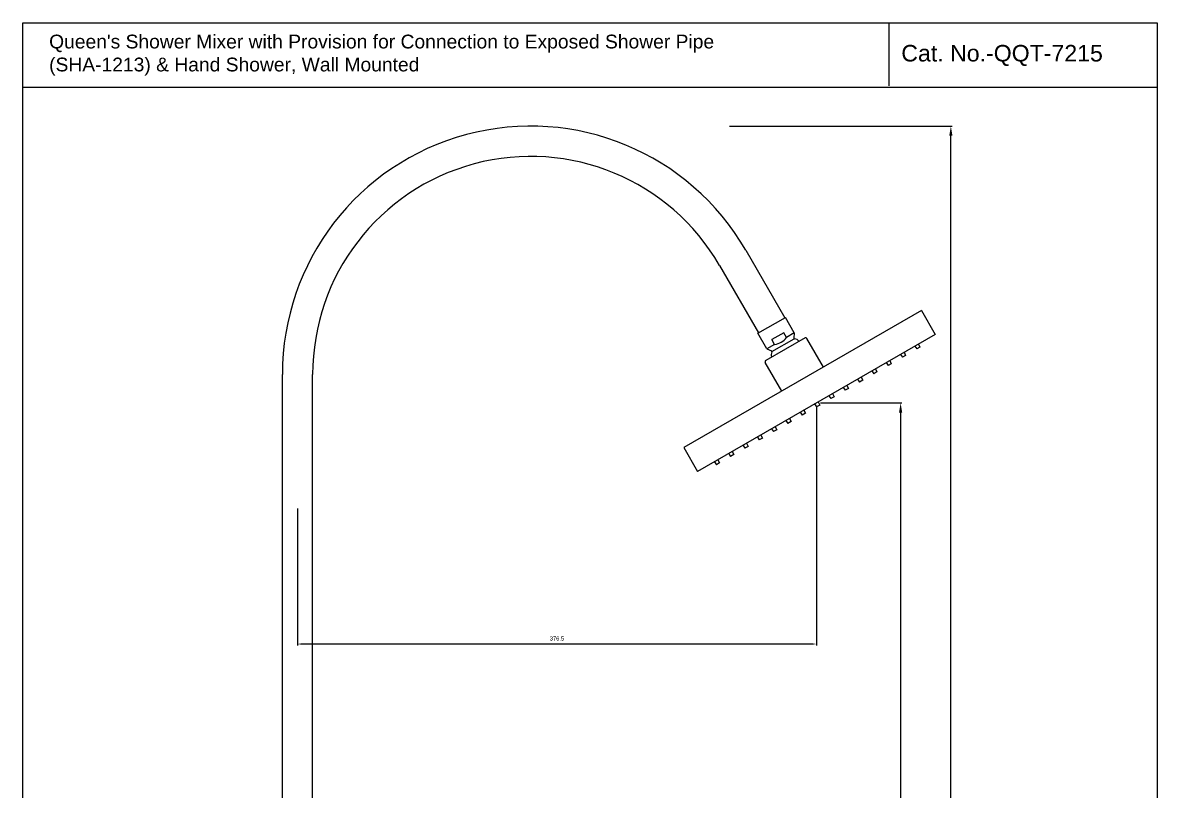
# Model space of a CAD drawing. Header units: millimetres. Extents: x 7820 to 8643, y -320 to 1669.
# Drawn here: x 7820 to 8643, y 1111 to 1669 of the extents above; entities that cross this region are included whole.
import ezdxf

# ---------------------------------------------------------------- set-up
doc = ezdxf.new("R2010")
doc.units = ezdxf.units.MM
doc.header["$MEASUREMENT"] = 0
doc.styles.get("Standard").update_dxf_attribs({"font": 'arial.ttf'})
doc.dimstyles.new('Vikas', dxfattribs={"dimtxt": 3, "dimasz": 3, "dimexe": 1, "dimexo": 3, "dimgap": 2.5, "dimtad": 3, "dimdec": 1, "dimdsep": 46, "dimtxsty": 'Standard', "dimcen": 0.09, "dimadec": 1, "dimazin": 2, "dimtfac": 1, "dimtdec": 1, "dimtofl": 0, "dimtmove": 0, "dimatfit": 1, "dimfxl": 0, "dimtolj": 1, "dimtzin": 0, "dimarcsym": 0})

# ---------------------------------------------------------------- blocks, each defined once
blk = doc.blocks.new('*D2')
at = {"color": 0, "lineweight": -2, "transparency": 16777216}
for p, q in [((8398.97, 1393.16), (8458.05, 1393.16)), ((8457.05, 1386.16), (8457.05, 178.46)), ((8112.47, 171.46), (8458.05, 171.46))]:
    blk.add_line(p, q, dxfattribs=at)
at = {"color": 0, "transparency": 16777216}
for points in [[(8455.88, 1386.16), (8458.22, 1386.16), (8457.05, 1393.16)], [(8455.88, 178.46), (8458.22, 178.46), (8457.05, 171.46)]]:
    blk.add_solid(points, dxfattribs=at)
at = {"layer": 'Defpoints', "color": 0, "transparency": 16777216}
for p in [(8395.97, 1393.16), (8109.47, 171.46), (8457.05, 171.46)]:
    blk.add_point(p, dxfattribs=at)
at = {"color": 0, "transparency": 16777216, "insert": (8451.04, 782.31), "char_height": 7, "attachment_point": 5, "rotation": 90}
blk.add_mtext('\\A1;1222', dxfattribs=at)
blk = doc.blocks.new('*D3')
at = {"color": 0, "lineweight": -2, "transparency": 16777216}
for p, q in [((8332.79, 1594.06), (8494.51, 1594.06)), ((8493.51, 178.46), (8493.51, 1587.06)), ((8112.47, 171.46), (8494.51, 171.46))]:
    blk.add_line(p, q, dxfattribs=at)
at = {"color": 0, "transparency": 16777216}
for points in [[(8492.34, 1587.06), (8494.68, 1587.06), (8493.51, 1594.06)], [(8492.34, 178.46), (8494.68, 178.46), (8493.51, 171.46)]]:
    blk.add_solid(points, dxfattribs=at)
at = {"layer": 'Defpoints', "color": 0, "transparency": 16777216}
for p in [(8329.79, 1594.06), (8493.51, 1594.06), (8109.47, 171.46)]:
    blk.add_point(p, dxfattribs=at)
at = {"color": 0, "transparency": 16777216, "insert": (8487.43, 882.76), "char_height": 7, "attachment_point": 5, "rotation": 90}
blk.add_mtext('\\A1;1423', dxfattribs=at)
blk = doc.blocks.new('*D4')
at = {"color": 0, "lineweight": -2, "transparency": 16777216}
for p, q in [((8395.97, 1390.16), (8395.97, 1217.22)), ((8019.47, 1316.66), (8019.47, 1217.22)), ((8392.97, 1218.22), (8022.47, 1218.22))]:
    blk.add_line(p, q, dxfattribs=at)
at = {"color": 0, "transparency": 16777216}
for points in [[(8022.47, 1218.72), (8022.47, 1217.72), (8019.47, 1218.22)], [(8392.97, 1218.72), (8392.97, 1217.72), (8395.97, 1218.22)]]:
    blk.add_solid(points, dxfattribs=at)
at = {"layer": 'Defpoints', "color": 0, "transparency": 16777216}
for p in [(8395.97, 1393.16), (8019.47, 1319.66), (8019.47, 1218.22)]:
    blk.add_point(p, dxfattribs=at)
at = {"color": 0, "transparency": 16777216, "insert": (8207.72, 1222.25), "char_height": 3, "attachment_point": 5}
blk.add_mtext('\\A1;376.5', dxfattribs=at)

msp = doc.modelspace()

# ---------------------------------------------------------------- linework, layer by layer
for p, q in [((8448.58, 1669.11), (8448.58, 1623.28)), ((8643.29, 1622.11), (7820.09, 1622.11)), ((8344.7, 1503.97), (8373, 1454.95)), ((8325.64, 1492.97), (8353.94, 1443.95)), ((8472.14, 1460.23), (8299.8, 1360.73)), ((8472.14, 1460.23), (8482.14, 1442.91)), ((8353.51, 1443.7), (8373.43, 1455.2)), ((8379.93, 1443.94), (8373.43, 1455.2)), ((8482.14, 1442.91), (8309.8, 1343.41)), ((8360.01, 1432.44), (8353.51, 1443.7)), ((8372.3, 1444.16), (8363.64, 1439.16)), ((8374.3, 1440.69), (8372.3, 1444.16)), ((8379.93, 1443.94), (8374.3, 1440.69)), ((8379.93, 1443.94), (8379.57, 1440.21)), ((8387.76, 1440.38), (8359.18, 1423.88)), ((8365.64, 1435.69), (8360.01, 1432.44)), ((8360.01, 1432.44), (8363.42, 1430.89)), ((8365.64, 1435.69), (8363.64, 1439.16)), ((8363.7, 1430.54), (8379.73, 1439.79)), ((8401.12, 1419.23), (8389.12, 1440.02)), ((8467.42, 1434.41), (8468.84, 1432.35)), ((8471.09, 1433.65), (8468.84, 1432.35)), ((8470.01, 1435.91), (8471.09, 1433.65)), ((8457.02, 1428.41), (8458.45, 1426.35)), ((8460.7, 1427.65), (8458.45, 1426.35)), ((8459.62, 1429.91), (8460.7, 1427.65)), ((8370.81, 1401.73), (8358.81, 1422.52)), ((8436.24, 1416.41), (8437.66, 1414.35)), ((8438.84, 1417.91), (8439.91, 1415.65)), ((8446.63, 1422.41), (8448.05, 1420.35)), ((8450.31, 1421.65), (8448.05, 1420.35)), ((8449.23, 1423.91), (8450.31, 1421.65)), ((8008.47, 1069.06), (8008.47, 1413.88)), ((8030.47, 1069.06), (8030.47, 1413.88)), ((8425.85, 1410.41), (8427.27, 1408.35)), ((8429.52, 1409.65), (8427.27, 1408.35)), ((8428.44, 1411.91), (8429.52, 1409.65)), ((8439.91, 1415.65), (8437.66, 1414.35)), ((8407.66, 1399.91), (8408.74, 1397.65)), ((8415.45, 1404.41), (8416.88, 1402.35)), ((8419.13, 1403.65), (8416.88, 1402.35)), ((8418.05, 1405.91), (8419.13, 1403.65)), ((8394.67, 1392.41), (8396.09, 1390.35)), ((8398.34, 1391.65), (8396.09, 1390.35)), ((8397.27, 1393.91), (8398.34, 1391.65)), ((8405.06, 1398.41), (8406.49, 1396.35)), ((8408.74, 1397.65), (8406.49, 1396.35)), ((8384.28, 1386.41), (8385.7, 1384.35)), ((8387.95, 1385.65), (8385.7, 1384.35)), ((8386.88, 1387.91), (8387.95, 1385.65)), ((8366.09, 1375.91), (8367.17, 1373.65)), ((8373.89, 1380.41), (8375.31, 1378.35)), ((8377.56, 1379.65), (8375.31, 1378.35)), ((8376.48, 1381.91), (8377.56, 1379.65)), ((8353.1, 1368.41), (8354.52, 1366.35)), ((8356.78, 1367.65), (8354.52, 1366.35)), ((8355.7, 1369.91), (8356.78, 1367.65)), ((8363.49, 1374.41), (8364.92, 1372.35)), ((8367.17, 1373.65), (8364.92, 1372.35)), ((8299.8, 1360.73), (8309.8, 1343.41)), ((8342.71, 1362.41), (8344.13, 1360.35)), ((8346.38, 1361.65), (8344.13, 1360.35)), ((8345.31, 1363.91), (8346.38, 1361.65)), ((8321.92, 1350.41), (8323.35, 1348.35)), ((8324.52, 1351.91), (8325.6, 1349.65)), ((8332.32, 1356.41), (8333.74, 1354.35)), ((8335.99, 1355.65), (8333.74, 1354.35)), ((8334.91, 1357.91), (8335.99, 1355.65)), ((8325.6, 1349.65), (8323.35, 1348.35))]:
    msp.add_line(p, q)
msp.add_lwpolyline([(7820.09, 1669.11), (8643.29, 1669.11), (8643.29, -319.84), (7820.09, -319.84)], close=True)
for centre, radius, start, end in [((8188.65, 1413.88), 180.18, 30, 180), ((8188.65, 1413.88), 158.18, 30, 180), ((8363.97, 1448.59), 13, 277.38014, 322.61986), ((8380.06, 1440.16), 0.5, 174.46232, 267.03247), ((8379.8, 1435.1), 4.57, 37.45216, 87.03247), ((8388.26, 1439.52), 1, 30, 120), ((8367.73, 1428.13), 4.57, 152.96753, 202.54784), ((8363.21, 1430.44), 0.5, 332.96753, 65.53768), ((8359.68, 1423.02), 1, 120, 210)]:
    msp.add_arc(centre, radius, start, end)

# ---------------------------------------------------------------- texts
msp.add_text('Cat. No.-QQT-7215', height=12).set_placement((8457.54, 1640.96))
at = {"insert": (7839.27, 1660.42), "char_height": 10, "width": 784.4246, "attachment_point": 1}
msp.add_mtext("Queen's Shower Mixer with Provision for Connection to Exposed Shower Pipe\\P(SHA-1213) & Hand Shower, Wall Mounted", dxfattribs=at)

# ---------------------------------------------------------------- dimensions: what is measured, and where the dimension line sits
for base, p1, p2, picture, middle in [((8493.51, 1594.06), (8109.47, 171.46), (8329.79, 1594.06), '*D3', (8487.43, 882.76)), ((8457.05, 171.46), (8395.97, 1393.16), (8109.47, 171.46), '*D2', (8451.04, 782.31))]:
    dim = msp.add_linear_dim(base=base, p1=p1, p2=p2, angle=90, dimstyle='Vikas', override={"dimtxt": 7, "dimasz": 7, "dimdec": 0})
    dim.commit()
    dim.dimension.update_dxf_attribs({"geometry": picture, "text_midpoint": middle})
dim = msp.add_linear_dim(base=(8019.47, 1218.22), p1=(8395.97, 1393.16), p2=(8019.47, 1319.66), dimstyle='Vikas')
dim.commit()
dim.dimension.update_dxf_attribs({"geometry": '*D4', "text_midpoint": (8207.72, 1222.25)})

doc.saveas('drawing.dxf')
